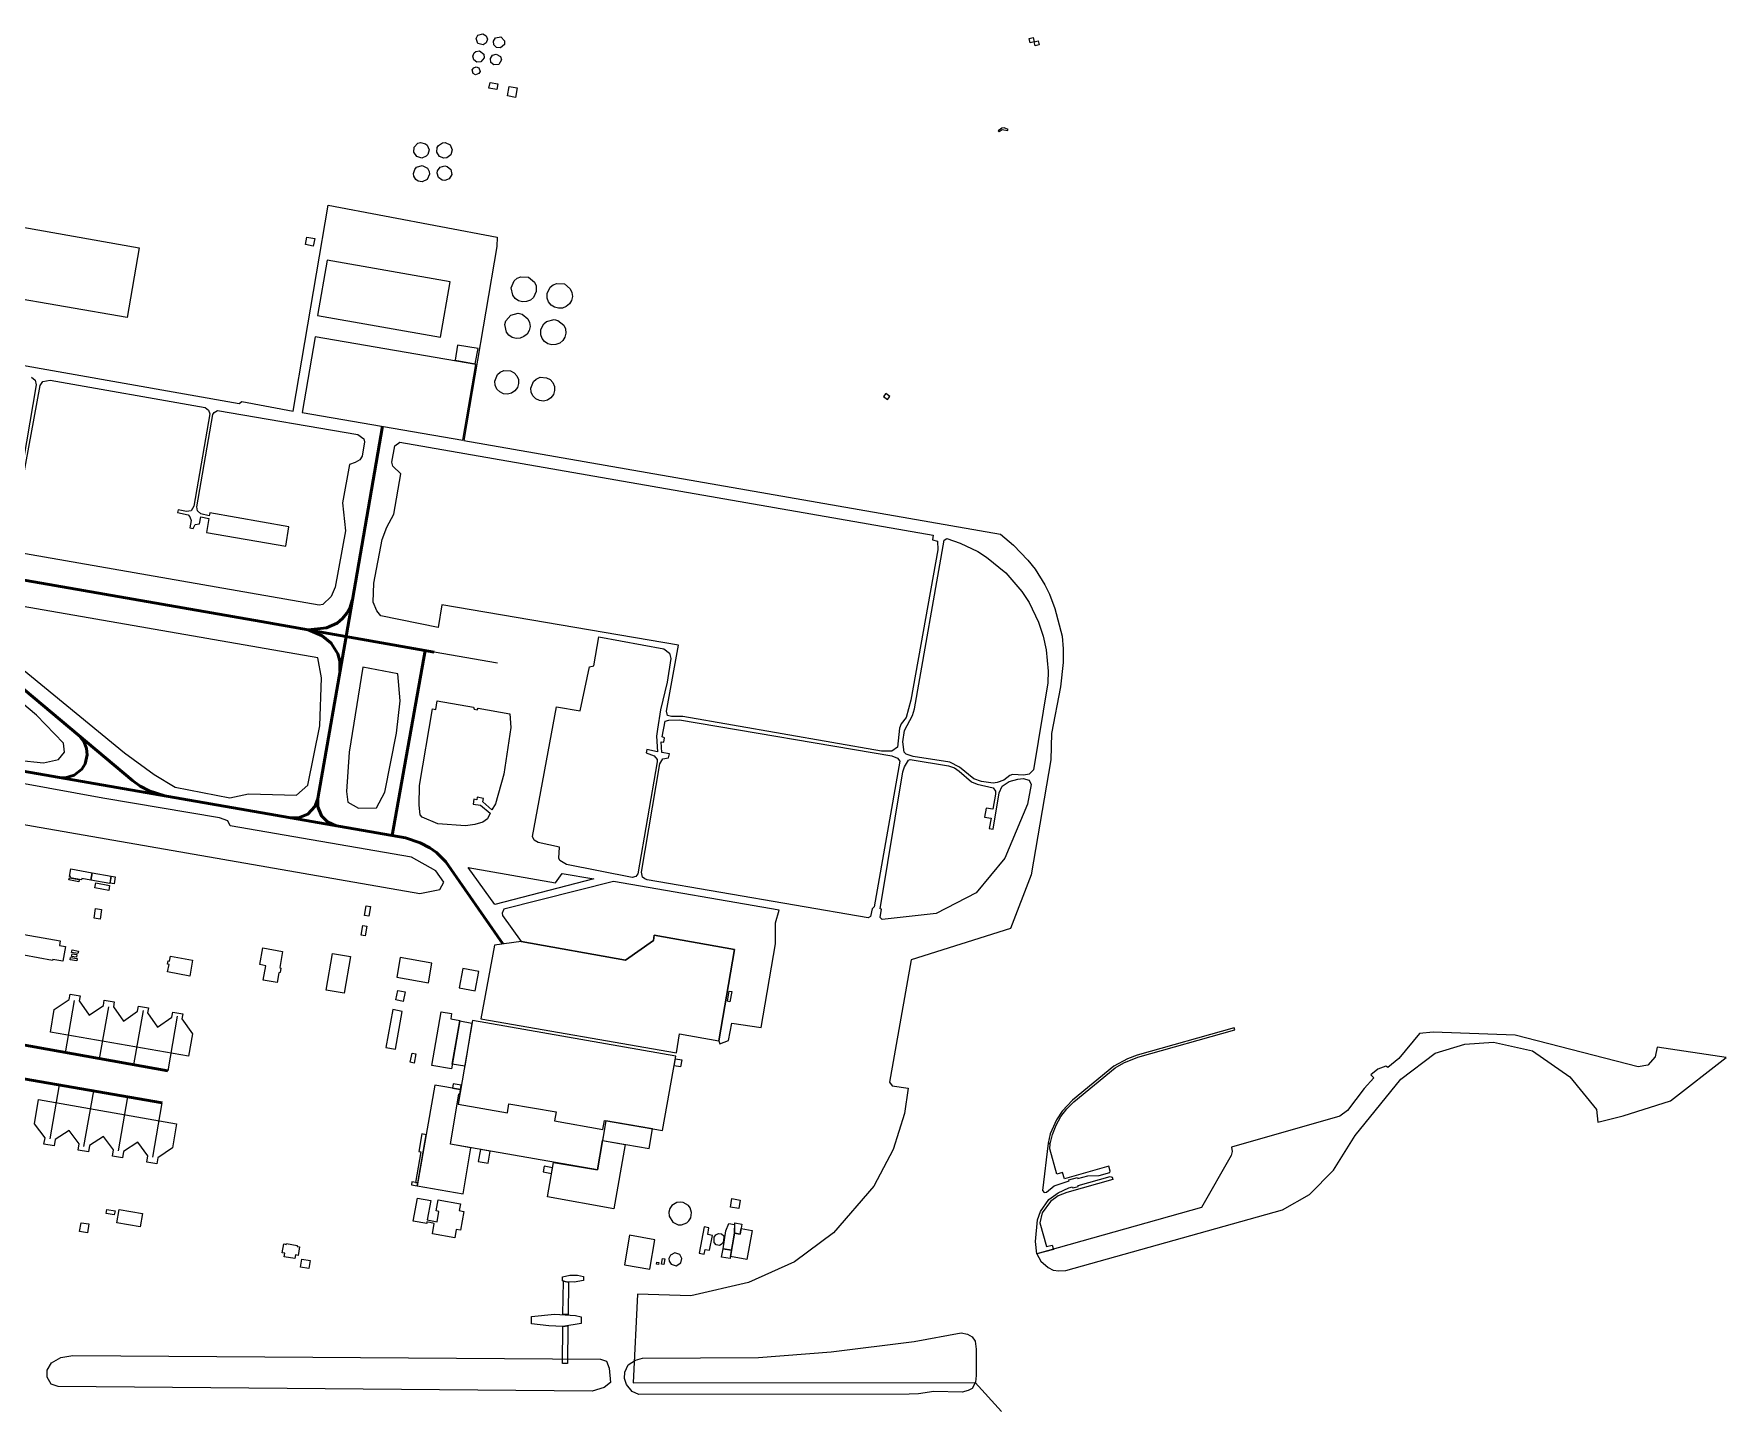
# Model space of a CAD drawing. Extents: x 0 to 3335, y -2153 to 0.
# Drawn here: x 1981 to 3335, y -1099 to -3 of the extents above; entities that cross this region are included whole.
import ezdxf

# ---------------------------------------------------------------- set-up
doc = ezdxf.new("R2010")
doc.units = 0
for name, color, linetype, lineweight in [('Apron', 6, 'Continuous', 25), ('Building', 7, 'Continuous', 25), ('Grass', 3, 'Continuous', 25), ('Parking_Position', 7, 'Continuous', 25), ('Runway', 2, 'Continuous', 50), ('Stopway', 30, 'Continuous', 25), ('Taxiway', 2, 'Continuous', 50), ('Unclassified', 1, 'Continuous', 25)]:
    doc.layers.add(name, color=color, linetype=linetype, lineweight=lineweight)

msp = doc.modelspace()

# ---------------------------------------------------------------- linework, layer by layer
at = {"layer": 'Apron'}
for points in [[(2206.5, -245.6), (2196.1, -306.2), (2324.6, -328.4), (2335, -267.8), (2206.5, -245.6)], [(2349.7, -732.2), (2339, -791.3), (2495.5, -818.4), (2497.9, -803.3), (2529.4, -808.7), (2541.8, -735.6), (2477.6, -724.2), (2477, -728.5), (2454.7, -744.2), (2371.2, -729.3), (2349.7, -732.2)], [(1994.6, -801.9), (1997.6, -783.8), (2009.5, -775.6), (2010.3, -771.5), (2018.5, -772.9), (2017.6, -776.8), (2025.6, -788.3), (2037.1, -780.4), (2037.7, -776.3), (2045.7, -777.7), (2045, -781.5), (2053.1, -793.1), (2064.4, -785.1), (2065.1, -781.1), (2073.1, -782.5), (2072.4, -786.4), (2080.4, -797.9), (2091.8, -789.8), (2092.5, -785.9), (2100.6, -787.3), (2099.8, -791.3), (2108.3, -803.2), (2105, -821.1), (1994.6, -801.9)], [(1985.1, -855.8), (2095.6, -875.2), (2092.3, -894.5), (2080.6, -902.3), (2079.8, -907.2), (2071.7, -905.8), (2072.5, -900.8), (2064.5, -889.9), (2053.2, -897.4), (2052.3, -902.4), (2044.2, -901), (2045.2, -895.9), (2037.1, -885.3), (2025.8, -892.6), (2025, -897.6), (2016.9, -896.2), (2017.7, -891.2), (2009.6, -880.4), (1998.4, -887.8), (1997.5, -892.8), (1989.4, -891.4), (1990.4, -886.5), (1981.8, -875.1), (1985.1, -855.8)]]:
    msp.add_lwpolyline(points, close=True, dxfattribs=at)
at = {"layer": 'Building'}
for points in [[(2336.6, -10.9), (2335.2, -6.9), (2336.6, -4.4), (2340.6, -3.3), (2343.1, -4.8), (2344.1, -7.6), (2343.2, -10.4), (2340.7, -12), (2336.6, -10.9)], [(2351.5, -14.3), (2349.3, -12.1), (2348.9, -9.1), (2350.5, -6.5), (2354.8, -5.7), (2357.9, -8.8), (2357.8, -11.7), (2354.5, -14.6), (2351.5, -14.3)], [(2777.4, -7), (2780.6, -6.2), (2781.4, -9.6), (2778.3, -10.4), (2777.4, -7)], [(2781.4, -9.6), (2784.6, -8.8), (2785.5, -12.2), (2782.3, -13), (2781.4, -9.6)], [(2335.7, -25.9), (2333.3, -24.1), (2332.4, -21.2), (2333.6, -18.4), (2334.9, -17.5), (2337.8, -17), (2341.2, -19.6), (2341.5, -22.4), (2338.8, -25.7), (2335.7, -25.9)], [(2347, -26.1), (2346.6, -23.1), (2348.2, -20.4), (2351.1, -19.5), (2354.7, -21.4), (2355.5, -24.2), (2353.4, -27.7), (2349.3, -28.1), (2347, -26.1)], [(2332.8, -35.1), (2332.1, -32.1), (2333.2, -30.4), (2335.2, -29.8), (2337.2, -30.5), (2338.3, -33.3), (2337.4, -35.1), (2334.6, -36.1), (2332.8, -35.1)], [(2346.3, -42.3), (2352.4, -43.4), (2351.7, -47.9), (2345.4, -46.8), (2346.3, -42.3)], [(2367.9, -46.5), (2366.6, -54.2), (2360.1, -53), (2361.5, -45.5), (2367.9, -46.5)], [(2753.5, -81.3), (2756, -79.8), (2760.1, -80.5), (2760.7, -79.7), (2757.4, -78.4), (2755.6, -78.7), (2752.8, -80.8), (2753.5, -81.3)], [(2287.7, -101.5), (2285.3, -98), (2285.7, -93.9), (2288.6, -90.8), (2290.6, -90.3), (2294.6, -91.2), (2296, -92.4), (2297.5, -96), (2296.6, -99.8), (2295.3, -101.2), (2291.7, -102.7), (2287.7, -101.5)], [(2305.8, -101.3), (2303.7, -98), (2304, -94.2), (2305, -92.5), (2308.3, -90.4), (2310.5, -90.3), (2314.3, -92.1), (2316, -96), (2315, -100.1), (2311.6, -102.5), (2309.4, -102.8), (2305.8, -101.3)], [(1807.4, -105.2), (1875.3, -117), (1872.1, -135.3), (1920.7, -143.6), (1919.8, -148.6), (2065.6, -174.4), (2056, -230.2), (1907.7, -204.6), (1906.9, -209.4), (1792.8, -189.6), (1807.4, -105.2)], [(2285, -115), (2286, -111.7), (2287.5, -110), (2292, -108.7), (2296.2, -110.8), (2297.6, -113.3), (2297.9, -115.5), (2295.9, -119.9), (2292, -121.6), (2288.8, -121.1), (2287, -119.8), (2285.3, -117.2), (2285, -115)], [(2305.1, -118.1), (2304, -114.7), (2304.3, -112.9), (2306.5, -110), (2310, -108.9), (2311.9, -109.3), (2315, -111.9), (2315.6, -115.8), (2313.7, -119.2), (2310, -120.6), (2308, -120.3), (2305.1, -118.1)], [(2199.8, -165.8), (2206.1, -167.1), (2204.9, -173.1), (2198.7, -171.9), (2199.8, -165.8)], [(2216, -184.4), (2208.3, -228.7), (2306.7, -245.9), (2314.4, -201.7), (2216, -184.4)], [(2381.7, -201.9), (2383.1, -204.9), (2383.1, -209.3), (2381, -214.1), (2378.5, -216.2), (2375.5, -217.4), (2372.3, -217.6), (2369.1, -216.8), (2366.4, -215), (2364.4, -212.4), (2363.2, -206.4), (2365.6, -200.8), (2368, -198.8), (2370.9, -197.6), (2377, -198), (2381.7, -201.9)], [(2410.4, -207.2), (2411.8, -210.1), (2412.1, -213.4), (2411.4, -216.5), (2409.7, -219.3), (2407.2, -221.4), (2404.2, -222.6), (2400.9, -222.8), (2397.8, -222), (2395.1, -220.2), (2393.1, -217.7), (2392, -214.7), (2392, -210.9), (2394.3, -206), (2396.7, -204.1), (2399.6, -202.9), (2405.7, -203.3), (2410.4, -207.2)], [(2376.6, -231.3), (2377.9, -234.2), (2378.3, -237.5), (2377.6, -240.7), (2375.9, -243.4), (2373.4, -245.5), (2370.4, -246.8), (2367.1, -247), (2364, -246.1), (2361.3, -244.3), (2359.3, -241.8), (2358, -235.8), (2358.8, -232.8), (2362.9, -228.2), (2368.8, -226.7), (2371.9, -227.4), (2376.6, -231.3)], [(2405.3, -236.4), (2406.6, -239.3), (2406.9, -242.6), (2406.2, -245.8), (2404.5, -248.5), (2402, -250.6), (2399, -251.9), (2395.8, -252.1), (2392.6, -251.2), (2389.9, -249.4), (2387.9, -246.9), (2386.8, -244), (2387, -239.9), (2389.2, -235.3), (2391.5, -233.3), (2397.5, -231.8), (2400.5, -232.5), (2405.3, -236.4)], [(2320.3, -252.2), (2318.3, -264.4), (2334.5, -267.2), (2336.7, -255.1), (2320.3, -252.2)], [(2367.7, -276.8), (2369, -279.9), (2369.1, -283.1), (2368.2, -286.3), (2366.2, -288.9), (2363.5, -290.7), (2360.2, -291.5), (2357, -291.2), (2354, -289.7), (2351.7, -287.4), (2350.4, -284.4), (2350.1, -281.1), (2352.2, -275.9), (2354.3, -274), (2357.4, -272.5), (2362.6, -272.9), (2365.5, -274.4), (2367.7, -276.8)], [(2396.5, -282.3), (2397.8, -285.4), (2397.9, -288.6), (2397, -291.8), (2395, -294.4), (2392.3, -296.2), (2389.1, -297), (2385.8, -296.7), (2382.9, -295.2), (2380.5, -292.9), (2379.2, -289.9), (2378.9, -286.6), (2381.1, -281.4), (2383.2, -279.5), (2386.3, -278), (2391.4, -278.4), (2394.3, -279.9), (2396.5, -282.3)], [(2662.9, -291), (2661.1, -293.3), (2664.1, -295.7), (2666, -293.5), (2662.9, -291)], [(2011, -671.3), (2027.9, -674.3), (2026.9, -680.3), (2019.8, -679), (2019.5, -680.1), (2010.4, -678.5), (2010.6, -677.3), (2010, -677.2), (2011, -671.3)], [(2027.9, -674.3), (2043.2, -677), (2042.2, -682.9), (2026.9, -680.3), (2027.9, -674.3)], [(2009.8, -678.3), (2017.7, -679.8), (2017.3, -681.6), (2009.4, -680.1), (2009.8, -678.3)], [(2030.2, -686.4), (2030.9, -682.4), (2042, -684.4), (2041.3, -688.4), (2030.2, -686.4)], [(2043.2, -677), (2046.4, -677.6), (2045.5, -683.2), (2042.3, -682.6), (2043.2, -677)], [(2030.8, -703), (2035.5, -703.8), (2034.3, -711.4), (2029.5, -710.6), (2030.8, -703)], [(2247.3, -700.7), (2250.6, -701.3), (2249.2, -709), (2245.9, -708.4), (2247.3, -700.7)], [(2244.6, -716.5), (2247.8, -717.1), (2246.5, -724.8), (2243.2, -724.2), (2244.6, -716.5)], [(1964.6, -722.2), (2002.4, -728.8), (2001.8, -732.4), (2006.6, -733.3), (2004.6, -745), (1996.6, -743.6), (1996.4, -744.5), (1961.9, -738), (1964.6, -722.2)], [(2010.8, -742.1), (2016, -742.9), (2015.7, -744.9), (2010.5, -744.1), (2010.8, -742.1)], [(2011.9, -736.1), (2017, -737), (2016.6, -738.9), (2011.6, -738), (2011.9, -736.1)], [(2011.9, -739.2), (2015.7, -739.8), (2015.4, -741.8), (2011.6, -741.2), (2011.9, -739.2)], [(2090.7, -741), (2108.4, -744.3), (2106.1, -757), (2088.4, -753.7), (2089.5, -747.7), (2088.3, -747.5), (2088.8, -744.9), (2089.9, -745.1), (2090.7, -741)], [(2164.5, -734.5), (2180.2, -737.3), (2178, -750), (2179, -750.7), (2178.5, -754), (2177.3, -754.4), (2176, -762), (2164.9, -760.3), (2166.8, -748.7), (2162.2, -747.8), (2164.5, -734.5)], [(2220.3, -738.9), (2234.7, -741.4), (2229.7, -770.6), (2215.3, -768.2), (2220.3, -738.9)], [(2271.7, -757.9), (2297, -762.3), (2299.8, -746.6), (2274.4, -742.2), (2271.7, -757.9)], [(2324.4, -750.8), (2321.5, -766.4), (2334.4, -768.8), (2337.3, -753.2), (2324.4, -750.8)], [(2272.4, -768.4), (2278.3, -769.5), (2276.9, -777.2), (2270.9, -776), (2272.4, -768.4)], [(2537.6, -769), (2539.6, -769.4), (2538.2, -777.5), (2536.2, -777.1), (2537.6, -769)], [(2268.5, -783.8), (2263, -814.2), (2270.6, -815.5), (2276.1, -785.2), (2268.5, -783.8)], [(2307.2, -785.6), (2315.5, -787), (2314.8, -791.1), (2322.2, -792.4), (2315.4, -831.3), (2299.7, -828.6), (2307.2, -785.6)], [(2322.1, -792.9), (2331.8, -794.6), (2326, -829.1), (2316.1, -827.4), (2322.1, -792.9)], [(2332.2, -792.6), (2320.8, -859.4), (2360.3, -866.5), (2361.4, -859.3), (2399.1, -865.6), (2397.8, -872.9), (2436.5, -879.6), (2437.8, -872.6), (2484.3, -880.6), (2494.8, -821), (2332.2, -792.6)], [(2284, -818.6), (2287, -819.2), (2285.5, -826.6), (2282.5, -825.9), (2284, -818.6)], [(2494.5, -823.1), (2499.6, -824), (2498.7, -829.6), (2493.5, -828.7), (2494.5, -823.1)], [(2322.7, -847.8), (2302, -844.3), (2288, -924.7), (2324.8, -931.2), (2331, -894.4), (2314.6, -891.5), (2321.3, -851.2), (2322.1, -851.4), (2322.7, -847.8)], [(2439, -872.8), (2432.1, -912.1), (2314.6, -891.5), (2321.3, -851.2), (2322.1, -851.4), (2320.8, -859.4), (2360.3, -866.5), (2361.4, -859.3), (2399.1, -865.6), (2397.8, -872.9), (2436.5, -879.6), (2437.8, -872.6), (2439, -872.8)], [(2323.3, -844.3), (2316.8, -843.2), (2316.2, -846.7), (2322.7, -847.8), (2323.3, -844.3)], [(2436.3, -888.4), (2473.6, -895), (2476.2, -879.2), (2439, -872.8), (2436.3, -888.4)], [(2295.1, -883.9), (2291.7, -883.3), (2289.2, -897.4), (2290.8, -897.7), (2286.7, -922.1), (2288.5, -922.4), (2295.1, -883.9)], [(2436.3, -888.4), (2454.3, -891.6), (2445.4, -943.1), (2392.1, -933.7), (2397.1, -906), (2432.1, -912.1), (2436.3, -888.4)], [(2338.6, -895.7), (2336.9, -905.2), (2344.8, -906.6), (2346.4, -897.1), (2338.6, -895.7)], [(2396.3, -910.3), (2389.6, -909.1), (2388.8, -913.6), (2395.5, -914.9), (2396.3, -910.3)], [(2288.5, -922.4), (2283.8, -921.6), (2283.4, -923.9), (2288, -924.7), (2288.5, -922.4)], [(2039.7, -943.6), (2046.3, -944.8), (2045.7, -948.1), (2039.1, -946.9), (2039.7, -943.6)], [(2049.6, -943.8), (2068.4, -946.9), (2066.5, -957.6), (2047.8, -954.3), (2049.6, -943.8)], [(2288.2, -934.7), (2298.9, -936.6), (2296.1, -952.1), (2303.9, -953.5), (2305.4, -945.3), (2303.2, -944.9), (2304.8, -936.1), (2322.6, -939.3), (2321.7, -944.5), (2325.4, -945.2), (2322.7, -960.3), (2319.3, -959.6), (2318.1, -966.5), (2300.2, -963.3), (2301.7, -954.8), (2295.8, -953.7), (2295.6, -955), (2284.9, -953.1), (2288.2, -934.7)], [(2498.3, -937.8), (2495.7, -938.1), (2491.8, -940.5), (2490.1, -942.9), (2489.3, -945.8), (2489.5, -949.1), (2492.5, -953.9), (2496.8, -955.9), (2499.4, -956), (2503.7, -954.4), (2505.4, -952.7), (2506.8, -950.4), (2507.5, -946.2), (2506.3, -942.4), (2504.9, -940.5), (2500.8, -938.1), (2498.3, -937.8)], [(2539.7, -935), (2546.3, -936.2), (2545.2, -943), (2538.6, -941.8), (2539.7, -935)], [(2019.2, -954.3), (2025.4, -955.3), (2024.2, -962.3), (2018, -961.3), (2019.2, -954.3)], [(2517.5, -957.7), (2513.5, -978.6), (2517.6, -979.4), (2518.3, -975.7), (2521.9, -976.3), (2524.1, -964.5), (2520.4, -963.8), (2521.4, -958.4), (2517.5, -957.7)], [(2532.7, -975.1), (2535, -960.9), (2537.2, -954.8), (2541.8, -955.6), (2541.8, -962.6), (2539.5, -976.3), (2532.7, -975.1)], [(2555.8, -960.4), (2551.6, -983.6), (2538.6, -981.4), (2541.8, -962.6), (2546.4, -963.4), (2547.1, -958.8), (2555.8, -960.4)], [(2541.8, -962.6), (2542, -954.5), (2547.7, -955.5), (2546.4, -963.4), (2541.8, -962.6)], [(2183.4, -971), (2192, -972.5), (2191.9, -973.2), (2193.9, -973.6), (2192.7, -980.4), (2190.7, -980), (2190.1, -983), (2181.5, -981.5), (2182, -978.7), (2180, -978.3), (2181.3, -971.2), (2183.3, -971.6), (2183.4, -971)], [(2457.9, -964.3), (2453.8, -987.9), (2474, -991.4), (2478, -967.9), (2457.9, -964.3)], [(2526.8, -963.9), (2529, -962.8), (2531.3, -963.2), (2533.2, -964.9), (2533, -969.1), (2532, -971.2), (2529.7, -972.4), (2527.2, -971.9), (2525.5, -970.1), (2525.5, -965.9), (2526.8, -963.9)], [(2195.8, -983.4), (2202.4, -984.6), (2201.3, -990.9), (2194.7, -989.7), (2195.8, -983.4)], [(2479.8, -985.9), (2481.2, -986.2), (2480.9, -987.7), (2479.5, -987.4), (2479.8, -985.9)], [(2484.2, -982.9), (2486, -983.2), (2485.2, -987.8), (2483.5, -987.5), (2484.2, -982.9)], [(2494, -978.4), (2490.6, -980.2), (2489.3, -982.8), (2489.5, -984.9), (2491.1, -987.5), (2495.1, -988.8), (2498.9, -986.4), (2499.7, -982.8), (2498, -979.8), (2494, -978.4)], [(2532.7, -975.1), (2539.5, -976.3), (2538.4, -983), (2531.5, -981.8), (2532.7, -975.1)], [(2420.9, -1000.5), (2413.5, -1001.9), (2407.2, -1001.5), (2404.1, -1000.7), (2404.2, -997.5), (2410.2, -996.3), (2416.2, -996.2), (2420.9, -997.4), (2420.9, -1000.5)], [(2408.8, -1027.7), (2404.6, -1027.6), (2405, -1000.9), (2408.9, -1001.7), (2408.8, -1027.7)], [(2379.4, -1029.4), (2397.7, -1027.5), (2414.7, -1028.4), (2419.2, -1029.5), (2419.2, -1034.8), (2404.4, -1037.2), (2393.2, -1036.8), (2379.4, -1035.2), (2379.4, -1029.4)], [(2404.4, -1037.2), (2408.4, -1036.8), (2408.2, -1066.9), (2404.2, -1066.9), (2404.4, -1037.2)]]:
    msp.add_lwpolyline(points, close=True, dxfattribs=at)
at = {"layer": 'Grass'}
for points in [[(1972.6, -360.1), (1986.4, -284.7), (1988.6, -281.5), (1994.3, -280.3), (2118.3, -302.3), (2121.2, -304.2), (2122.2, -307.3), (2109.4, -381.1), (2107.2, -384.8), (2103.4, -385.3), (2096.8, -384), (2096.4, -386.1), (2104.7, -388.1), (2106.2, -389.5), (2107.3, -392.5), (2106.1, -398.5), (2108.7, -398.9), (2110.4, -395.7), (2113.8, -395.2), (2114.9, -389.7), (2121.4, -391), (2119.5, -402.1), (2182.8, -413.2), (2185.3, -397.6), (2122.1, -386.3), (2121.7, -388.7), (2114.9, -387.2), (2112.3, -384.7), (2111.8, -381.5), (2124.6, -307.9), (2125.5, -306.2), (2128.4, -304.5), (2240.5, -323.8), (2245.3, -327.3), (2245.9, -329.6), (2243.9, -341.2), (2242.1, -344), (2238.3, -346.3), (2233.8, -347.8), (2228.3, -378.3), (2230.6, -400.9), (2222.5, -446), (2219.1, -453.3), (2212.5, -459.8), (2209.5, -460.4), (1002.5, -249.5)], [(1979.6, -277.8), (1982.5, -280.3), (1983.1, -284.1), (1970.3, -359.5)]]:
    msp.add_lwpolyline(points, dxfattribs=at)
for points in [[(2304.7, -478.2), (2258.8, -468.8), (2255.7, -464.9), (2252.7, -457.8), (2253.3, -442.8), (2260, -407.7), (2263.7, -397.8), (2269.4, -387.4), (2274.8, -355.3), (2268.4, -349.1), (2267.7, -345.9), (2270, -332.8), (2274.1, -329.8), (2700.7, -404.3), (2700.1, -408.1), (2704.3, -409.1), (2704.5, -416), (2682.9, -536.4), (2679, -550.2), (2675, -555.1), (2673.8, -558.7), (2672.1, -573.9), (2667.6, -577), (2659.5, -577), (2500.4, -549.4), (2491.5, -549.3), (2488.3, -548.5), (2487.5, -545.2), (2496.9, -492.3), (2307.7, -459.9), (2304.7, -478.2)], [(1719.5, -528.8), (1732, -535.8), (1744, -540.8), (1761, -544.8), (1968.5, -584.3), (1989, -586.3), (2001, -583.8), (2006, -577.8), (2005, -570.8), (1983.5, -548.3), (1918, -493.3), (1881.5, -465.8), (1831, -440.3), (1776, -428.3), (1597.5, -397.8), (1578.5, -397.8), (1571.5, -400.3), (1571, -404.3), (1577.5, -410.8), (1719.5, -528.8)], [(2711.7, -407), (2722.2, -410.6), (2736.4, -417.4), (2743.5, -421.8), (2758.8, -434.4), (2771.7, -449.4), (2777.4, -458.2), (2784.9, -473.8), (2788.6, -485), (2791.1, -496), (2792.7, -513.1), (2792.4, -522.5), (2781, -592.1), (2777.5, -595.6), (2773.2, -596.4), (2764.2, -595.8), (2761.9, -596.5), (2757.3, -600.4), (2752, -602.2), (2748.7, -602.6), (2739.3, -601.3), (2733.3, -599.3), (2721.8, -589.9), (2714, -586), (2684.6, -581.3), (2679, -579.5), (2677.5, -577.9), (2676.5, -569.7), (2677.7, -560.6), (2684.3, -548.6), (2685.9, -543.2), (2709.4, -408.3), (2711.7, -407)], [(1894.5, -447.8), (2054, -578.3), (2077.5, -595.8), (2094.5, -605.8), (2138, -614.3), (2153, -611.3), (2191.5, -612.3), (2200.5, -604.3), (2210, -556.8), (2211.5, -518.3), (2208.5, -502.3), (1894.5, -447.8)], [(2401.4, -662.6), (2401.9, -653.9), (2384.8, -650.1), (2381.6, -648.4), (2380.2, -645.3), (2399.3, -541.5), (2418.3, -544.9), (2425.8, -509.6), (2429.4, -508.9), (2433.3, -485.6), (2485.2, -495.1), (2489.7, -498.6), (2490.8, -503), (2487.9, -521.9), (2482.7, -544.1), (2480.1, -559.5), (2479.5, -565.2), (2480.2, -577.6), (2471.6, -575.8), (2471.1, -578.5), (2477.6, -580.7), (2479.9, -583.7), (2479.9, -585.6), (2464.5, -675.1), (2463, -677.3), (2460, -678), (2407.5, -667.8), (2402.2, -664.6), (2401.4, -662.6)], [(2232.5, -617.8), (2241, -622.8), (2255.5, -622.3), (2262, -609.8), (2271.5, -562.8), (2274.5, -536.8), (2272.5, -515.3), (2244.5, -509.8), (2233.5, -577.8), (2231.5, -609.3), (2232.5, -617.8)], [(2362.1, -547.2), (2362.9, -558.2), (2357.4, -595.6), (2350.5, -619.1), (2347.8, -624), (2340.4, -617.6), (2340.9, -615), (2335.9, -614), (2335.6, -615.9), (2333.3, -615.6), (2332.8, -619.5), (2338.5, -620.2), (2346.3, -626.8), (2344.2, -631.2), (2340.5, -633.9), (2334, -635.8), (2326.7, -636.7), (2304.6, -635.1), (2292, -630), (2290.3, -628), (2289.6, -620.3), (2289.8, -604.6), (2300.3, -543.2), (2302.9, -543.7), (2304.1, -536.8), (2333.1, -542), (2333.5, -543.5), (2335.9, -543.9), (2336.7, -542.6), (2362.1, -547.2)], [(2483.8, -578.1), (2483.1, -569.5), (2485.3, -569.8), (2485.9, -566.3), (2484, -565.6), (2486.3, -553.2), (2489.3, -552.2), (2497.9, -552), (2667.7, -580.7), (2672.3, -582.7), (2674.1, -585), (2653.5, -701.5), (2651.8, -703.2), (2650.5, -709.3), (2648.7, -710.3), (2471.9, -680.1), (2470, -679.3), (2468.2, -677.8), (2467.5, -673.9), (2482.2, -587.3), (2484.5, -583.1), (2489.1, -582.3), (2489.7, -579.2), (2483.8, -578.1)], [(1861.5, -582.8), (1862, -608.3), (1868, -615.3), (1916.5, -625.8), (2290, -690.8), (2306, -687.8), (2309.2, -681.9), (2303, -672.8), (2283.5, -661.8), (2138.5, -636.8), (2136.5, -632.8), (2130, -630.3), (2036.5, -614.8), (1861.5, -582.8)], [(2659.8, -711.8), (2658.4, -710), (2659.4, -703.5), (2658.3, -703.2), (2676.5, -593.7), (2677.9, -589.5), (2681.1, -584.4), (2682.4, -583.8), (2713, -588.7), (2717.7, -590.5), (2721.6, -593.2), (2731.4, -601.6), (2736, -603.5), (2748.8, -606.3), (2750.5, -609.2), (2750.6, -611.6), (2748.4, -623.6), (2743, -622.7), (2741.9, -629.8), (2747, -630.7), (2745.6, -638.9), (2748.7, -639.5), (2753.6, -610.5), (2756, -605.2), (2761.6, -601.4), (2768.5, -599.6), (2772.7, -599), (2777.4, -600.3), (2779, -603.7), (2776.2, -619.6), (2758, -662.8), (2735, -690.3), (2703, -706.8), (2659.8, -711.8)], [(2328.8, -670.2), (2398.6, -682.3), (2404, -674.8), (2429.3, -679.3), (2350.2, -699.8), (2328.8, -670.2)], [(2445.1, -681.4), (2357.3, -703.5), (2355.9, -706.6), (2356.2, -708.5), (2371.2, -729.3), (2454.7, -744.2), (2477, -728.5), (2477.6, -724.2), (2541.8, -735.6), (2529.4, -808.7), (2530.2, -811.3), (2537, -808.6), (2539.6, -794.7), (2563.1, -798), (2574.5, -731.3), (2574.5, -714.3), (2577.4, -704.3), (2445.1, -681.4)], [(2794.4, -891.2), (2796.1, -883.7), (2799, -876.2), (2802.9, -869.4), (2807.5, -863.2), (2813.3, -857.6), (2846.3, -830.3), (2853.3, -826.3), (2864.3, -821.9), (2942, -800.1), (2941.6, -798.4), (2864, -820.2), (2856.1, -823.2), (2845.2, -829), (2812.2, -856.3), (2803.8, -865.1), (2799.3, -871.9), (2794.4, -883.3), (2792.6, -890.7), (2794.4, -891.2)], [(3100.6, -801.8), (3089.8, -803), (3073.3, -823), (3064.3, -830), (3062.8, -829), (3056.4, -831.5), (3050.9, -836), (3053.3, -838.4), (3045.5, -846.9), (3032.1, -864.4), (3025.9, -869.1), (2939.3, -893.9), (2939.9, -897.2), (2939, -900.4), (2915.4, -942.2), (2783.7, -979.2), (2785.1, -982.2), (2786.8, -985.1), (2792.8, -990.2), (2796.7, -992.1), (2801.1, -992.8), (2806.8, -992.4), (2980.2, -944.1), (3001.6, -931.8), (3021, -912.3), (3038.2, -884.6), (3074.8, -839.4), (3102.3, -818.6), (3126, -811.4), (3148.9, -809.8), (3180.2, -816.9), (3209.9, -837.7), (3231.2, -863.7), (3232.3, -873.9), (3252.6, -868.9), (3290.4, -856.8), (3335, -822.2), (3279.8, -813.9), (3278.1, -821.5), (3272.4, -828.3), (3264.6, -829.6), (3166.3, -804.2), (3100.6, -801.8)], [(2809.4, -920.8), (2809.1, -920), (2816.1, -918.1), (2816.4, -918.9), (2824.4, -916.9), (2833.4, -916.5), (2842.1, -914.2), (2842.4, -913), (2841.3, -909.1), (2805.8, -919.3), (2804.2, -914), (2799.5, -915.4), (2793.9, -895.1), (2794.4, -891.2), (2792.6, -890.7), (2788.1, -928.6), (2789.5, -930), (2791.4, -929.9), (2797.5, -924.9), (2809.4, -920.8)], [(2842.2, -917.3), (2843.8, -917.8), (2844.3, -919.7), (2807.5, -930), (2800.7, -932.8), (2794.6, -937.3), (2788, -946.5), (2786, -954.3), (2791.3, -973.3), (2795.9, -972.1), (2796.9, -975.6), (2783.7, -979.2), (2782.6, -969.3), (2784.2, -952.1), (2786.5, -945.2), (2793.2, -935.7), (2800.6, -930.4), (2809.1, -926.5), (2812.2, -925.6), (2812.5, -926.5), (2816.8, -925.2), (2816.6, -924.6), (2842.2, -917.3)], [(2731.8, -1087), (2728.8, -1088.6), (2724, -1089.7), (2701.2, -1089.3), (2689.1, -1091.1), (2681.4, -1091.4), (2465.2, -1091.8), (2460, -1089.4), (2455.3, -1083.6), (2453.8, -1078.8), (2454.1, -1073.9), (2456.8, -1068), (2462.6, -1064.2), (2468.2, -1062.7), (2561.1, -1062), (2619, -1057.5), (2685.6, -1049.4), (2723.1, -1042.4), (2728.1, -1043.3), (2731.9, -1045.5), (2734.2, -1049.1), (2735, -1055.4), (2735.1, -1076.4), (2734.5, -1081.7), (2731.8, -1087)], [(2442.5, -1082), (2437.5, -1086), (2428, -1089), (2000.9, -1085.4), (1995.2, -1083.4), (1991.9, -1077.8), (1992.1, -1072.2), (1995.6, -1066.3), (2003, -1062), (2012.6, -1060.5), (2434.5, -1063.5), (2439.5, -1065), (2441.5, -1070.5), (2442.5, -1082)]]:
    msp.add_lwpolyline(points, close=True, dxfattribs=at)
at = {"layer": 'Parking_Position'}
for points in [[(2013.5, -776.4), (2006.4, -818.5)], [(2041.1, -781.5), (2033.7, -823.3)], [(2068.7, -784.6), (2061.1, -828.1)], [(2096.1, -789.1), (2088.5, -832.9)], [(1994.3, -887.3), (2001.8, -844.1)], [(2021.4, -893.3), (2029.3, -848.8)], [(2049.1, -896.9), (2056.6, -853.5)], [(2076.5, -901.8), (2084, -858.5)]]:
    msp.add_lwpolyline(points, dxfattribs=at)
at = {"layer": 'Runway'}
for points in [[(393.4, -164.6), (2163.2, -473.3)], [(2301.5, -497.8), (2163.2, -473.3)]]:
    msp.add_lwpolyline(points, dxfattribs=at)
at = {"layer": 'Stopway'}
msp.add_lwpolyline([(2352.3, -506.6), (2301.5, -497.8)], dxfattribs=at)
at = {"layer": 'Taxiway'}
for points in [[(2231.2, -485.4), (2260.2, -317.2)], [(2278.6, -646.5), (437.4, -325.3)], [(2086.2, -612.9), (2073.7, -608.9), (2066.4, -605), (2060.4, -600.6), (1908.8, -473.6), (1888.5, -458.6), (1851.8, -436.7), (1834.1, -428.1), (1813.2, -419.5), (1788, -411.3), (1748.4, -400.9)], [(2236.1, -456.3), (2234.4, -461.9), (2231.8, -466.8), (2228.3, -471), (2223.9, -474.6), (2215.5, -478.5), (2200.9, -480)], [(2226.2, -512.8), (2226, -505), (2224.4, -499.2), (2219.3, -490.6), (2212.1, -484.8), (2200.9, -480)], [(2208.6, -614.9), (2231.2, -485.4)], [(2268, -644.6), (2294.4, -496.5)], [(2001.9, -598.2), (2006.7, -598.3), (2013.6, -596.4), (2019.8, -591.4), (2022.4, -587.2), (2024.1, -580.1), (2023.6, -575), (2021.7, -569.9), (2017.9, -565.1)], [(2208.6, -614.9), (2206.2, -621.3), (2200.4, -627.4), (2193, -630.4), (2186.3, -630.4)], [(2208.6, -614.9), (2208.6, -621.6), (2211.5, -628.8), (2216.2, -633.7), (2223.2, -636.9)], [(2356.5, -731.1), (2310.8, -665.5), (2303.4, -658.2), (2298, -654.3), (2290.5, -650.3), (2278.6, -646.5)], [(2088.5, -832.9), (1816.6, -784), (1806.8, -779.4), (1798.6, -771), (1795.1, -763.8), (1793.1, -752.6)], [(1705.4, -786), (1789.8, -805.8), (1940, -832), (1967.3, -838), (2084, -858.5)]]:
    msp.add_lwpolyline(points, dxfattribs=at)
at = {"layer": 'Unclassified'}
for points in [[(1869.5, -250.1), (2145.6, -298.9), (2147.8, -297.3), (2188.9, -305.2), (2216.7, -140.3), (2351.9, -166), (2351.8, -173.5), (2325.3, -328.7), (2754.5, -403.4), (2764.9, -412.2), (2776.4, -424.3), (2782.3, -431.4), (2790, -444.1), (2793.8, -451.4), (2797.9, -463), (2803.9, -485.2), (2804.7, -495.3), (2804.6, -506.1), (2802.6, -525.6), (2795.3, -563), (2794.7, -584.1)], [(1869.5, -250.1), (2145.6, -298.9), (2147.8, -297.3), (2188.9, -305.2), (2216.7, -140.3), (2351.9, -166), (2351.8, -173.5), (2325.3, -328.7), (2754.5, -403.4), (2764.9, -412.2), (2776.4, -424.3), (2782.3, -431.4), (2790, -444.1), (2793.8, -451.4), (2797.9, -463), (2803.9, -485.2), (2804.7, -495.3), (2804.6, -506.1), (2802.6, -525.6), (2795.3, -563), (2794.7, -584.1)], [(1972.6, -360.1), (1986.4, -284.7), (1988.6, -281.5), (1994.3, -280.3), (2118.3, -302.3), (2121.2, -304.2), (2122.2, -307.3), (2109.4, -381.1), (2107.2, -384.8), (2103.4, -385.3), (2096.8, -384), (2096.4, -386.1), (2104.7, -388.1), (2106.2, -389.5), (2107.3, -392.5), (2106.1, -398.5), (2108.7, -398.9), (2110.4, -395.7), (2113.8, -395.2), (2114.9, -389.7), (2121.4, -391), (2119.5, -402.1), (2182.8, -413.2), (2185.3, -397.6), (2122.1, -386.3), (2121.7, -388.7), (2114.9, -387.2), (2112.3, -384.7), (2111.8, -381.5), (2124.6, -307.9), (2125.5, -306.2), (2128.4, -304.5), (2240.5, -323.8), (2245.3, -327.3), (2245.9, -329.6), (2243.9, -341.2), (2242.1, -344), (2238.3, -346.3), (2233.8, -347.8), (2228.3, -378.3), (2230.6, -400.9), (2222.5, -446), (2219.1, -453.3), (2212.5, -459.8), (2209.5, -460.4), (1002.5, -249.5)], [(1979.6, -277.8), (1982.5, -280.3), (1983.1, -284.1), (1970.3, -359.5)], [(2304.7, -478.2), (2258.8, -468.8), (2255.7, -464.9), (2252.7, -457.8), (2253.3, -442.8), (2260, -407.7), (2263.7, -397.8), (2269.4, -387.4), (2274.8, -355.3), (2268.4, -349.1), (2267.7, -345.9), (2270, -332.8), (2274.1, -329.8), (2700.7, -404.3), (2700.1, -408.1), (2704.3, -409.1), (2704.5, -416), (2682.9, -536.4), (2679, -550.2), (2675, -555.1), (2673.8, -558.7), (2672.1, -573.9), (2667.6, -577), (2659.5, -577), (2500.4, -549.4), (2491.5, -549.3), (2488.3, -548.5), (2487.5, -545.2), (2496.9, -492.3), (2307.7, -459.9), (2304.7, -478.2)], [(2711.7, -407), (2722.2, -410.6), (2736.4, -417.4), (2743.5, -421.8), (2758.8, -434.4), (2771.7, -449.4), (2777.4, -458.2), (2784.9, -473.8), (2788.6, -485), (2791.1, -496), (2792.7, -513.1), (2792.4, -522.5), (2781, -592.1), (2777.5, -595.6), (2773.2, -596.4), (2764.2, -595.8), (2761.9, -596.5), (2757.3, -600.4), (2752, -602.2), (2748.7, -602.6), (2739.3, -601.3), (2733.3, -599.3), (2721.8, -589.9), (2714, -586), (2684.6, -581.3), (2679, -579.5), (2677.5, -577.9), (2676.5, -569.7), (2677.7, -560.6), (2684.3, -548.6), (2685.9, -543.2), (2709.4, -408.3), (2711.7, -407)], [(2401.4, -662.6), (2401.9, -653.9), (2384.8, -650.1), (2381.6, -648.4), (2380.2, -645.3), (2399.3, -541.5), (2418.3, -544.9), (2425.8, -509.6), (2429.4, -508.9), (2433.3, -485.6), (2485.2, -495.1), (2489.7, -498.6), (2490.8, -503), (2487.9, -521.9), (2482.7, -544.1), (2480.1, -559.5), (2479.5, -565.2), (2480.2, -577.6), (2471.6, -575.8), (2471.1, -578.5), (2477.6, -580.7), (2479.9, -583.7), (2479.9, -585.6), (2464.5, -675.1), (2463, -677.3), (2460, -678), (2407.5, -667.8), (2402.2, -664.6), (2401.4, -662.6)], [(2362.1, -547.2), (2362.9, -558.2), (2357.4, -595.6), (2350.5, -619.1), (2347.8, -624), (2340.4, -617.6), (2340.9, -615), (2335.9, -614), (2335.6, -615.9), (2333.3, -615.6), (2332.8, -619.5), (2338.5, -620.2), (2346.3, -626.8), (2344.2, -631.2), (2340.5, -633.9), (2334, -635.8), (2326.7, -636.7), (2304.6, -635.1), (2292, -630), (2290.3, -628), (2289.6, -620.3), (2289.8, -604.6), (2300.3, -543.2), (2302.9, -543.7), (2304.1, -536.8), (2333.1, -542), (2333.5, -543.5), (2335.9, -543.9), (2336.7, -542.6), (2362.1, -547.2)], [(2483.8, -578.1), (2483.1, -569.5), (2485.3, -569.8), (2485.9, -566.3), (2484, -565.6), (2486.3, -553.2), (2489.3, -552.2), (2497.9, -552), (2667.7, -580.7), (2672.3, -582.7), (2674.1, -585), (2653.5, -701.5), (2651.8, -703.2), (2650.5, -709.3), (2648.7, -710.3), (2471.9, -680.1), (2470, -679.3), (2468.2, -677.8), (2467.5, -673.9), (2482.2, -587.3), (2484.5, -583.1), (2489.1, -582.3), (2489.7, -579.2), (2483.8, -578.1)], [(2794.7, -584.1), (2779, -675.9), (2762.5, -718.8), (2683.1, -744.1), (2665.8, -841.9), (2667.9, -844.8), (2680.8, -846.6), (2677.8, -867), (2668.6, -895.6), (2653.3, -925.1), (2620.9, -962.5), (2589.9, -985.5), (2553, -1002.1), (2506.9, -1012.7), (2464.2, -1011.5), (2460.8, -1082.3), (2734.3, -1082.1), (2755.4, -1105.4)], [(2794.7, -584.1), (2779, -675.9), (2762.5, -718.8), (2683.1, -744.1), (2665.8, -841.9), (2667.9, -844.8), (2680.8, -846.6), (2677.8, -867), (2668.6, -895.6), (2653.3, -925.1), (2620.9, -962.5), (2589.9, -985.5), (2553, -1002.1), (2506.9, -1012.7), (2464.2, -1011.5), (2460.8, -1082.3), (2734.3, -1082.1), (2755.4, -1105.4)], [(2659.8, -711.8), (2658.4, -710), (2659.4, -703.5), (2658.3, -703.2), (2676.5, -593.7), (2677.9, -589.5), (2681.1, -584.4), (2682.4, -583.8), (2713, -588.7), (2717.7, -590.5), (2721.6, -593.2), (2731.4, -601.6), (2736, -603.5), (2748.8, -606.3), (2750.5, -609.2), (2750.6, -611.6), (2748.4, -623.6), (2743, -622.7), (2741.9, -629.8), (2747, -630.7), (2745.6, -638.9), (2748.7, -639.5), (2753.6, -610.5), (2756, -605.2), (2761.6, -601.4), (2768.5, -599.6), (2772.7, -599), (2777.4, -600.3), (2779, -603.7), (2776.2, -619.6), (2758, -662.8), (2735, -690.3), (2703, -706.8), (2659.8, -711.8)], [(2328.8, -670.2), (2398.6, -682.3), (2404, -674.8), (2429.3, -679.3), (2350.2, -699.8), (2328.8, -670.2)]]:
    msp.add_lwpolyline(points, dxfattribs=at)

doc.saveas('drawing.dxf')
